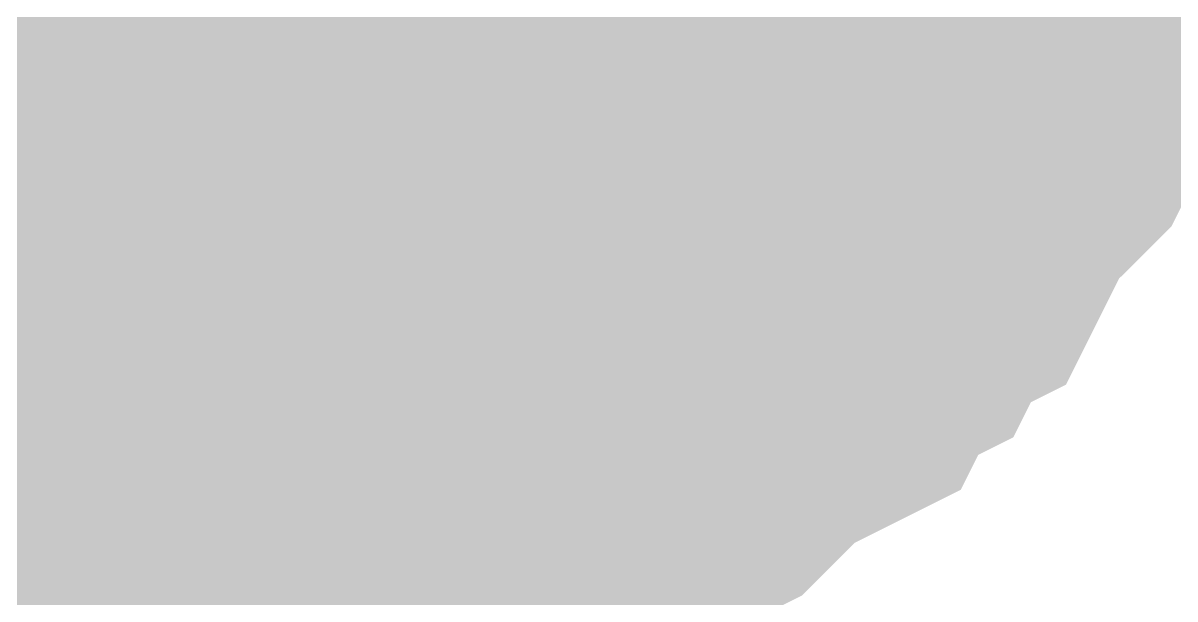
# Model space of a CAD drawing. Header units: inches. Extents: x 0 to 22.3, y 0 to 15.7.
# Drawn here: x 1.09385 to 1.12285, y 11.77669 to 11.7912 of the extents above; entities that cross this region are included whole.
import ezdxf

# ---------------------------------------------------------------- set-up
doc = ezdxf.new("R2010")
doc.units = ezdxf.units.IN
doc.header["$MEASUREMENT"] = 0
doc.layers.add('Sheet', color=255, linetype='Continuous')

msp = doc.modelspace()

# ---------------------------------------------------------------- linework, layer by layer
at = {"layer": 'Sheet'}
msp.add_lwpolyline([(1.09, 11.8, 0.02, 0.02, 1), (1.11, 11.8, 0.02, 0.02, 1)], format="xyseb", close=True, dxfattribs=at)
for points in [[(1.100236, 11.79931, 0.0118, 0.0118, 0), (1.100236, 11.699417, 0.0118, 0.0118, 0)], [(1.120128, 11.798426, 0.0118, 0.0118, 0), (1.120128, 11.7971, 0.0118, 0.0118, 0), (1.119686, 11.796216, 0.0118, 0.0118, 0), (1.119686, 11.795332, 0.0118, 0.0118, 0), (1.119686, 11.794448, 0.0118, 0.0118, 0), (1.119244, 11.793564, 0.0118, 0.0118, 0), (1.118802, 11.792238, 0.0118, 0.0118, 0), (1.118359, 11.791354, 0.0118, 0.0118, 0), (1.118359, 11.79047, 0.0118, 0.0118, 0), (1.117917, 11.789586, 0.0118, 0.0118, 0), (1.117475, 11.789144, 0.0118, 0.0118, 0), (1.116591, 11.78826, 0.0118, 0.0118, 0), (1.116149, 11.787376, 0.0118, 0.0118, 0), (1.115707, 11.786492, 0.0118, 0.0118, 0), (1.114823, 11.78605, 0.0118, 0.0118, 0), (1.114381, 11.785166, 0.0118, 0.0118, 0), (1.113497, 11.784724, 0.0118, 0.0118, 0), (1.113055, 11.78384, 0.0118, 0.0118, 0), (1.112171, 11.783398, 0.0118, 0.0118, 0), (1.111287, 11.782956, 0.0118, 0.0118, 0), (1.110403, 11.782072, 0.0118, 0.0118, 0), (1.109961, 11.78163, 0.0118, 0.0118, 0), (1.109077, 11.781188, 0.0118, 0.0118, 0), (1.108193, 11.781188, 0.0118, 0.0118, 0), (1.107309, 11.780746, 0.0118, 0.0118, 0), (1.105982, 11.780304, 0.0118, 0.0118, 0), (1.105098, 11.779862, 0.0118, 0.0118, 0), (1.104214, 11.779862, 0.0118, 0.0118, 0), (1.10333, 11.779862, 0.0118, 0.0118, 0), (1.102446, 11.77942, 0.0118, 0.0118, 0), (1.10112, 11.77942, 0.0118, 0.0118, 0), (1.100236, 11.77942, 0.0118, 0.0118, 0)], [(1.120128, 11.798426, 0.0118, 0.0118, 0), (1.120128, 11.7971, 0.0118, 0.0118, 0), (1.119686, 11.796216, 0.0118, 0.0118, 0), (1.119686, 11.795332, 0.0118, 0.0118, 0), (1.119686, 11.794448, 0.0118, 0.0118, 0), (1.119244, 11.793564, 0.0118, 0.0118, 0), (1.118802, 11.792238, 0.0118, 0.0118, 0), (1.118359, 11.791354, 0.0118, 0.0118, 0), (1.118359, 11.79047, 0.0118, 0.0118, 0), (1.117917, 11.789586, 0.0118, 0.0118, 0), (1.117475, 11.789144, 0.0118, 0.0118, 0), (1.116591, 11.78826, 0.0118, 0.0118, 0), (1.116149, 11.787376, 0.0118, 0.0118, 0), (1.115707, 11.786492, 0.0118, 0.0118, 0), (1.114823, 11.78605, 0.0118, 0.0118, 0), (1.114381, 11.785166, 0.0118, 0.0118, 0), (1.113497, 11.784724, 0.0118, 0.0118, 0), (1.113055, 11.78384, 0.0118, 0.0118, 0), (1.112171, 11.783398, 0.0118, 0.0118, 0), (1.111287, 11.782956, 0.0118, 0.0118, 0), (1.110403, 11.782072, 0.0118, 0.0118, 0), (1.109961, 11.78163, 0.0118, 0.0118, 0), (1.109077, 11.781188, 0.0118, 0.0118, 0), (1.108193, 11.781188, 0.0118, 0.0118, 0), (1.107309, 11.780746, 0.0118, 0.0118, 0), (1.105982, 11.780304, 0.0118, 0.0118, 0), (1.105098, 11.779862, 0.0118, 0.0118, 0), (1.104214, 11.779862, 0.0118, 0.0118, 0), (1.10333, 11.779862, 0.0118, 0.0118, 0), (1.102446, 11.77942, 0.0118, 0.0118, 0), (1.10112, 11.77942, 0.0118, 0.0118, 0), (1.100236, 11.77942, 0.0118, 0.0118, 0)], [(1.120128, 11.798426, 0.0118, 0.0118, 0), (1.120128, 11.7971, 0.0118, 0.0118, 0), (1.119686, 11.796216, 0.0118, 0.0118, 0), (1.119686, 11.795332, 0.0118, 0.0118, 0), (1.119686, 11.794448, 0.0118, 0.0118, 0), (1.119244, 11.793564, 0.0118, 0.0118, 0), (1.118802, 11.792238, 0.0118, 0.0118, 0), (1.118359, 11.791354, 0.0118, 0.0118, 0), (1.118359, 11.79047, 0.0118, 0.0118, 0), (1.117917, 11.789586, 0.0118, 0.0118, 0), (1.117475, 11.789144, 0.0118, 0.0118, 0), (1.116591, 11.78826, 0.0118, 0.0118, 0), (1.116149, 11.787376, 0.0118, 0.0118, 0), (1.115707, 11.786492, 0.0118, 0.0118, 0), (1.114823, 11.78605, 0.0118, 0.0118, 0), (1.114381, 11.785166, 0.0118, 0.0118, 0), (1.113497, 11.784724, 0.0118, 0.0118, 0), (1.113055, 11.78384, 0.0118, 0.0118, 0), (1.112171, 11.783398, 0.0118, 0.0118, 0), (1.111287, 11.782956, 0.0118, 0.0118, 0), (1.110403, 11.782072, 0.0118, 0.0118, 0), (1.109961, 11.78163, 0.0118, 0.0118, 0), (1.109077, 11.781188, 0.0118, 0.0118, 0), (1.108193, 11.781188, 0.0118, 0.0118, 0), (1.107309, 11.780746, 0.0118, 0.0118, 0), (1.105982, 11.780304, 0.0118, 0.0118, 0), (1.105098, 11.779862, 0.0118, 0.0118, 0), (1.104214, 11.779862, 0.0118, 0.0118, 0), (1.10333, 11.779862, 0.0118, 0.0118, 0), (1.102446, 11.77942, 0.0118, 0.0118, 0), (1.10112, 11.77942, 0.0118, 0.0118, 0), (1.100236, 11.77942, 0.0118, 0.0118, 0)], [(1.120128, 11.798426, 0.0118, 0.0118, 0), (1.120128, 11.7971, 0.0118, 0.0118, 0), (1.119686, 11.796216, 0.0118, 0.0118, 0), (1.119686, 11.795332, 0.0118, 0.0118, 0), (1.119686, 11.794448, 0.0118, 0.0118, 0), (1.119244, 11.793564, 0.0118, 0.0118, 0), (1.118802, 11.792238, 0.0118, 0.0118, 0), (1.118359, 11.791354, 0.0118, 0.0118, 0), (1.118359, 11.79047, 0.0118, 0.0118, 0), (1.117917, 11.789586, 0.0118, 0.0118, 0), (1.117475, 11.789144, 0.0118, 0.0118, 0), (1.116591, 11.78826, 0.0118, 0.0118, 0), (1.116149, 11.787376, 0.0118, 0.0118, 0), (1.115707, 11.786492, 0.0118, 0.0118, 0), (1.114823, 11.78605, 0.0118, 0.0118, 0), (1.114381, 11.785166, 0.0118, 0.0118, 0), (1.113497, 11.784724, 0.0118, 0.0118, 0), (1.113055, 11.78384, 0.0118, 0.0118, 0), (1.112171, 11.783398, 0.0118, 0.0118, 0), (1.111287, 11.782956, 0.0118, 0.0118, 0), (1.110403, 11.782072, 0.0118, 0.0118, 0), (1.109961, 11.78163, 0.0118, 0.0118, 0), (1.109077, 11.781188, 0.0118, 0.0118, 0), (1.108193, 11.781188, 0.0118, 0.0118, 0), (1.107309, 11.780746, 0.0118, 0.0118, 0), (1.105982, 11.780304, 0.0118, 0.0118, 0), (1.105098, 11.779862, 0.0118, 0.0118, 0), (1.104214, 11.779862, 0.0118, 0.0118, 0), (1.10333, 11.779862, 0.0118, 0.0118, 0), (1.102446, 11.77942, 0.0118, 0.0118, 0), (1.10112, 11.77942, 0.0118, 0.0118, 0), (1.100236, 11.77942, 0.0118, 0.0118, 0)], [(1.120128, 11.798426, 0.0118, 0.0118, 0), (1.120128, 11.7971, 0.0118, 0.0118, 0), (1.119686, 11.796216, 0.0118, 0.0118, 0), (1.119686, 11.795332, 0.0118, 0.0118, 0), (1.119686, 11.794448, 0.0118, 0.0118, 0), (1.119244, 11.793564, 0.0118, 0.0118, 0), (1.118802, 11.792238, 0.0118, 0.0118, 0), (1.118359, 11.791354, 0.0118, 0.0118, 0), (1.118359, 11.79047, 0.0118, 0.0118, 0), (1.117917, 11.789586, 0.0118, 0.0118, 0), (1.117475, 11.789144, 0.0118, 0.0118, 0), (1.116591, 11.78826, 0.0118, 0.0118, 0), (1.116149, 11.787376, 0.0118, 0.0118, 0), (1.115707, 11.786492, 0.0118, 0.0118, 0), (1.114823, 11.78605, 0.0118, 0.0118, 0), (1.114381, 11.785166, 0.0118, 0.0118, 0), (1.113497, 11.784724, 0.0118, 0.0118, 0), (1.113055, 11.78384, 0.0118, 0.0118, 0), (1.112171, 11.783398, 0.0118, 0.0118, 0), (1.111287, 11.782956, 0.0118, 0.0118, 0), (1.110403, 11.782072, 0.0118, 0.0118, 0), (1.109961, 11.78163, 0.0118, 0.0118, 0), (1.109077, 11.781188, 0.0118, 0.0118, 0), (1.108193, 11.781188, 0.0118, 0.0118, 0), (1.107309, 11.780746, 0.0118, 0.0118, 0), (1.105982, 11.780304, 0.0118, 0.0118, 0), (1.105098, 11.779862, 0.0118, 0.0118, 0), (1.104214, 11.779862, 0.0118, 0.0118, 0), (1.10333, 11.779862, 0.0118, 0.0118, 0), (1.102446, 11.77942, 0.0118, 0.0118, 0), (1.10112, 11.77942, 0.0118, 0.0118, 0), (1.100236, 11.77942, 0.0118, 0.0118, 0)], [(1.120128, 11.798426, 0.0118, 0.0118, 0), (1.120128, 11.7971, 0.0118, 0.0118, 0), (1.119686, 11.796216, 0.0118, 0.0118, 0), (1.119686, 11.795332, 0.0118, 0.0118, 0), (1.119686, 11.794448, 0.0118, 0.0118, 0), (1.119244, 11.793564, 0.0118, 0.0118, 0), (1.118802, 11.792238, 0.0118, 0.0118, 0), (1.118359, 11.791354, 0.0118, 0.0118, 0), (1.118359, 11.79047, 0.0118, 0.0118, 0), (1.117917, 11.789586, 0.0118, 0.0118, 0), (1.117475, 11.789144, 0.0118, 0.0118, 0), (1.116591, 11.78826, 0.0118, 0.0118, 0), (1.116149, 11.787376, 0.0118, 0.0118, 0), (1.115707, 11.786492, 0.0118, 0.0118, 0), (1.114823, 11.78605, 0.0118, 0.0118, 0), (1.114381, 11.785166, 0.0118, 0.0118, 0), (1.113497, 11.784724, 0.0118, 0.0118, 0), (1.113055, 11.78384, 0.0118, 0.0118, 0), (1.112171, 11.783398, 0.0118, 0.0118, 0), (1.111287, 11.782956, 0.0118, 0.0118, 0), (1.110403, 11.782072, 0.0118, 0.0118, 0), (1.109961, 11.78163, 0.0118, 0.0118, 0), (1.109077, 11.781188, 0.0118, 0.0118, 0), (1.108193, 11.781188, 0.0118, 0.0118, 0), (1.107309, 11.780746, 0.0118, 0.0118, 0), (1.105982, 11.780304, 0.0118, 0.0118, 0), (1.105098, 11.779862, 0.0118, 0.0118, 0), (1.104214, 11.779862, 0.0118, 0.0118, 0), (1.10333, 11.779862, 0.0118, 0.0118, 0), (1.102446, 11.77942, 0.0118, 0.0118, 0), (1.10112, 11.77942, 0.0118, 0.0118, 0), (1.100236, 11.77942, 0.0118, 0.0118, 0)], [(1.119244, 11.793564, 0.0039, 0.0039, 0), (1.118802, 11.792238, 0.0039, 0.0039, 0), (1.118359, 11.791354, 0.0039, 0.0039, 0), (1.118359, 11.79047, 0.0039, 0.0039, 0), (1.117917, 11.789586, 0.0039, 0.0039, 0), (1.117475, 11.789144, 0.0039, 0.0039, 0), (1.116591, 11.78826, 0.0039, 0.0039, 0), (1.116149, 11.787376, 0.0039, 0.0039, 0), (1.115707, 11.786492, 0.0039, 0.0039, 0), (1.114823, 11.78605, 0.0039, 0.0039, 0), (1.114381, 11.785166, 0.0039, 0.0039, 0), (1.113497, 11.784724, 0.0039, 0.0039, 0), (1.113055, 11.78384, 0.0039, 0.0039, 0), (1.112171, 11.783398, 0.0039, 0.0039, 0), (1.111287, 11.782956, 0.0039, 0.0039, 0), (1.110403, 11.782072, 0.0039, 0.0039, 0), (1.109961, 11.78163, 0.0039, 0.0039, 0), (1.109077, 11.781188, 0.0039, 0.0039, 0), (1.108193, 11.781188, 0.0039, 0.0039, 0), (1.107309, 11.780746, 0.0039, 0.0039, 0), (1.105982, 11.780304, 0.0039, 0.0039, 0), (1.105098, 11.779862, 0.0039, 0.0039, 0), (1.104214, 11.779862, 0.0039, 0.0039, 0), (1.10333, 11.779862, 0.0039, 0.0039, 0), (1.102446, 11.77942, 0.0039, 0.0039, 0), (1.10112, 11.77942, 0.0039, 0.0039, 0), (1.100236, 11.77942, 0.0039, 0.0039, 0)], [(1.119244, 11.793564, 0.0039, 0.0039, 0), (1.118802, 11.792238, 0.0039, 0.0039, 0), (1.118359, 11.791354, 0.0039, 0.0039, 0), (1.118359, 11.79047, 0.0039, 0.0039, 0), (1.117917, 11.789586, 0.0039, 0.0039, 0), (1.117475, 11.789144, 0.0039, 0.0039, 0), (1.116591, 11.78826, 0.0039, 0.0039, 0), (1.116149, 11.787376, 0.0039, 0.0039, 0), (1.115707, 11.786492, 0.0039, 0.0039, 0), (1.114823, 11.78605, 0.0039, 0.0039, 0), (1.114381, 11.785166, 0.0039, 0.0039, 0), (1.113497, 11.784724, 0.0039, 0.0039, 0), (1.113055, 11.78384, 0.0039, 0.0039, 0), (1.112171, 11.783398, 0.0039, 0.0039, 0), (1.111287, 11.782956, 0.0039, 0.0039, 0), (1.110403, 11.782072, 0.0039, 0.0039, 0), (1.109961, 11.78163, 0.0039, 0.0039, 0), (1.109077, 11.781188, 0.0039, 0.0039, 0), (1.108193, 11.781188, 0.0039, 0.0039, 0), (1.107309, 11.780746, 0.0039, 0.0039, 0), (1.105982, 11.780304, 0.0039, 0.0039, 0), (1.105098, 11.779862, 0.0039, 0.0039, 0), (1.104214, 11.779862, 0.0039, 0.0039, 0), (1.10333, 11.779862, 0.0039, 0.0039, 0), (1.102446, 11.77942, 0.0039, 0.0039, 0), (1.10112, 11.77942, 0.0039, 0.0039, 0), (1.100236, 11.77942, 0.0039, 0.0039, 0)], [(1.119244, 11.793564, 0.0039, 0.0039, 0), (1.118802, 11.792238, 0.0039, 0.0039, 0), (1.118359, 11.791354, 0.0039, 0.0039, 0), (1.118359, 11.79047, 0.0039, 0.0039, 0), (1.117917, 11.789586, 0.0039, 0.0039, 0), (1.117475, 11.789144, 0.0039, 0.0039, 0), (1.116591, 11.78826, 0.0039, 0.0039, 0), (1.116149, 11.787376, 0.0039, 0.0039, 0), (1.115707, 11.786492, 0.0039, 0.0039, 0), (1.114823, 11.78605, 0.0039, 0.0039, 0), (1.114381, 11.785166, 0.0039, 0.0039, 0), (1.113497, 11.784724, 0.0039, 0.0039, 0), (1.113055, 11.78384, 0.0039, 0.0039, 0), (1.112171, 11.783398, 0.0039, 0.0039, 0), (1.111287, 11.782956, 0.0039, 0.0039, 0), (1.110403, 11.782072, 0.0039, 0.0039, 0), (1.109961, 11.78163, 0.0039, 0.0039, 0), (1.109077, 11.781188, 0.0039, 0.0039, 0), (1.108193, 11.781188, 0.0039, 0.0039, 0), (1.107309, 11.780746, 0.0039, 0.0039, 0), (1.105982, 11.780304, 0.0039, 0.0039, 0), (1.105098, 11.779862, 0.0039, 0.0039, 0), (1.104214, 11.779862, 0.0039, 0.0039, 0), (1.10333, 11.779862, 0.0039, 0.0039, 0), (1.102446, 11.77942, 0.0039, 0.0039, 0), (1.10112, 11.77942, 0.0039, 0.0039, 0), (1.100236, 11.77942, 0.0039, 0.0039, 0)], [(1.119244, 11.793564, 0.0039, 0.0039, 0), (1.118802, 11.792238, 0.0039, 0.0039, 0), (1.118359, 11.791354, 0.0039, 0.0039, 0), (1.118359, 11.79047, 0.0039, 0.0039, 0), (1.117917, 11.789586, 0.0039, 0.0039, 0), (1.117475, 11.789144, 0.0039, 0.0039, 0), (1.116591, 11.78826, 0.0039, 0.0039, 0), (1.116149, 11.787376, 0.0039, 0.0039, 0), (1.115707, 11.786492, 0.0039, 0.0039, 0), (1.114823, 11.78605, 0.0039, 0.0039, 0), (1.114381, 11.785166, 0.0039, 0.0039, 0), (1.113497, 11.784724, 0.0039, 0.0039, 0), (1.113055, 11.78384, 0.0039, 0.0039, 0), (1.112171, 11.783398, 0.0039, 0.0039, 0), (1.111287, 11.782956, 0.0039, 0.0039, 0), (1.110403, 11.782072, 0.0039, 0.0039, 0), (1.109961, 11.78163, 0.0039, 0.0039, 0), (1.109077, 11.781188, 0.0039, 0.0039, 0), (1.108193, 11.781188, 0.0039, 0.0039, 0), (1.107309, 11.780746, 0.0039, 0.0039, 0), (1.105982, 11.780304, 0.0039, 0.0039, 0), (1.105098, 11.779862, 0.0039, 0.0039, 0), (1.104214, 11.779862, 0.0039, 0.0039, 0), (1.10333, 11.779862, 0.0039, 0.0039, 0), (1.102446, 11.77942, 0.0039, 0.0039, 0), (1.10112, 11.77942, 0.0039, 0.0039, 0), (1.100236, 11.77942, 0.0039, 0.0039, 0)], [(1.119244, 11.793564, 0.0039, 0.0039, 0), (1.118802, 11.792238, 0.0039, 0.0039, 0), (1.118359, 11.791354, 0.0039, 0.0039, 0), (1.118359, 11.79047, 0.0039, 0.0039, 0), (1.117917, 11.789586, 0.0039, 0.0039, 0), (1.117475, 11.789144, 0.0039, 0.0039, 0), (1.116591, 11.78826, 0.0039, 0.0039, 0), (1.116149, 11.787376, 0.0039, 0.0039, 0), (1.115707, 11.786492, 0.0039, 0.0039, 0), (1.114823, 11.78605, 0.0039, 0.0039, 0), (1.114381, 11.785166, 0.0039, 0.0039, 0), (1.113497, 11.784724, 0.0039, 0.0039, 0), (1.113055, 11.78384, 0.0039, 0.0039, 0), (1.112171, 11.783398, 0.0039, 0.0039, 0), (1.111287, 11.782956, 0.0039, 0.0039, 0), (1.110403, 11.782072, 0.0039, 0.0039, 0), (1.109961, 11.78163, 0.0039, 0.0039, 0), (1.109077, 11.781188, 0.0039, 0.0039, 0), (1.108193, 11.781188, 0.0039, 0.0039, 0), (1.107309, 11.780746, 0.0039, 0.0039, 0), (1.105982, 11.780304, 0.0039, 0.0039, 0), (1.105098, 11.779862, 0.0039, 0.0039, 0), (1.104214, 11.779862, 0.0039, 0.0039, 0), (1.10333, 11.779862, 0.0039, 0.0039, 0), (1.102446, 11.77942, 0.0039, 0.0039, 0), (1.10112, 11.77942, 0.0039, 0.0039, 0), (1.100236, 11.77942, 0.0039, 0.0039, 0)], [(1.119244, 11.793564, 0.0039, 0.0039, 0), (1.118802, 11.792238, 0.0039, 0.0039, 0), (1.118359, 11.791354, 0.0039, 0.0039, 0), (1.118359, 11.79047, 0.0039, 0.0039, 0), (1.117917, 11.789586, 0.0039, 0.0039, 0), (1.117475, 11.789144, 0.0039, 0.0039, 0), (1.116591, 11.78826, 0.0039, 0.0039, 0), (1.116149, 11.787376, 0.0039, 0.0039, 0), (1.115707, 11.786492, 0.0039, 0.0039, 0), (1.114823, 11.78605, 0.0039, 0.0039, 0), (1.114381, 11.785166, 0.0039, 0.0039, 0), (1.113497, 11.784724, 0.0039, 0.0039, 0), (1.113055, 11.78384, 0.0039, 0.0039, 0), (1.112171, 11.783398, 0.0039, 0.0039, 0), (1.111287, 11.782956, 0.0039, 0.0039, 0), (1.110403, 11.782072, 0.0039, 0.0039, 0), (1.109961, 11.78163, 0.0039, 0.0039, 0), (1.109077, 11.781188, 0.0039, 0.0039, 0), (1.108193, 11.781188, 0.0039, 0.0039, 0), (1.107309, 11.780746, 0.0039, 0.0039, 0), (1.105982, 11.780304, 0.0039, 0.0039, 0), (1.105098, 11.779862, 0.0039, 0.0039, 0), (1.104214, 11.779862, 0.0039, 0.0039, 0), (1.10333, 11.779862, 0.0039, 0.0039, 0), (1.102446, 11.77942, 0.0039, 0.0039, 0), (1.10112, 11.77942, 0.0039, 0.0039, 0), (1.100236, 11.77942, 0.0039, 0.0039, 0)], [(1.100236, 11.77942, 0.0118, 0.0118, 0), (1.099352, 11.77942, 0.0118, 0.0118, 0), (1.098026, 11.77942, 0.0118, 0.0118, 0), (1.097142, 11.779862, 0.0118, 0.0118, 0), (1.096258, 11.779862, 0.0118, 0.0118, 0), (1.095373, 11.779862, 0.0118, 0.0118, 0), (1.094489, 11.780304, 0.0118, 0.0118, 0), (1.093163, 11.780746, 0.0118, 0.0118, 0), (1.092279, 11.781188, 0.0118, 0.0118, 0), (1.091395, 11.781188, 0.0118, 0.0118, 0), (1.090511, 11.78163, 0.0118, 0.0118, 0), (1.090069, 11.782072, 0.0118, 0.0118, 0), (1.089185, 11.782956, 0.0118, 0.0118, 0), (1.088301, 11.783398, 0.0118, 0.0118, 0), (1.087417, 11.78384, 0.0118, 0.0118, 0)], [(1.100236, 11.77942, 0.0118, 0.0118, 0), (1.099352, 11.77942, 0.0118, 0.0118, 0), (1.098026, 11.77942, 0.0118, 0.0118, 0), (1.097142, 11.779862, 0.0118, 0.0118, 0), (1.096258, 11.779862, 0.0118, 0.0118, 0), (1.095373, 11.779862, 0.0118, 0.0118, 0), (1.094489, 11.780304, 0.0118, 0.0118, 0), (1.093163, 11.780746, 0.0118, 0.0118, 0), (1.092279, 11.781188, 0.0118, 0.0118, 0), (1.091395, 11.781188, 0.0118, 0.0118, 0), (1.090511, 11.78163, 0.0118, 0.0118, 0), (1.090069, 11.782072, 0.0118, 0.0118, 0), (1.089185, 11.782956, 0.0118, 0.0118, 0), (1.088301, 11.783398, 0.0118, 0.0118, 0), (1.087417, 11.78384, 0.0118, 0.0118, 0)], [(1.100236, 11.77942, 0.0118, 0.0118, 0), (1.099352, 11.77942, 0.0118, 0.0118, 0), (1.098026, 11.77942, 0.0118, 0.0118, 0), (1.097142, 11.779862, 0.0118, 0.0118, 0), (1.096258, 11.779862, 0.0118, 0.0118, 0), (1.095373, 11.779862, 0.0118, 0.0118, 0), (1.094489, 11.780304, 0.0118, 0.0118, 0), (1.093163, 11.780746, 0.0118, 0.0118, 0), (1.092279, 11.781188, 0.0118, 0.0118, 0), (1.091395, 11.781188, 0.0118, 0.0118, 0), (1.090511, 11.78163, 0.0118, 0.0118, 0), (1.090069, 11.782072, 0.0118, 0.0118, 0), (1.089185, 11.782956, 0.0118, 0.0118, 0), (1.088301, 11.783398, 0.0118, 0.0118, 0), (1.087417, 11.78384, 0.0118, 0.0118, 0)], [(1.100236, 11.77942, 0.0118, 0.0118, 0), (1.099352, 11.77942, 0.0118, 0.0118, 0), (1.098026, 11.77942, 0.0118, 0.0118, 0), (1.097142, 11.779862, 0.0118, 0.0118, 0), (1.096258, 11.779862, 0.0118, 0.0118, 0), (1.095373, 11.779862, 0.0118, 0.0118, 0), (1.094489, 11.780304, 0.0118, 0.0118, 0), (1.093163, 11.780746, 0.0118, 0.0118, 0), (1.092279, 11.781188, 0.0118, 0.0118, 0), (1.091395, 11.781188, 0.0118, 0.0118, 0), (1.090511, 11.78163, 0.0118, 0.0118, 0), (1.090069, 11.782072, 0.0118, 0.0118, 0), (1.089185, 11.782956, 0.0118, 0.0118, 0), (1.088301, 11.783398, 0.0118, 0.0118, 0), (1.087417, 11.78384, 0.0118, 0.0118, 0)], [(1.100236, 11.77942, 0.0118, 0.0118, 0), (1.099352, 11.77942, 0.0118, 0.0118, 0), (1.098026, 11.77942, 0.0118, 0.0118, 0), (1.097142, 11.779862, 0.0118, 0.0118, 0), (1.096258, 11.779862, 0.0118, 0.0118, 0), (1.095373, 11.779862, 0.0118, 0.0118, 0), (1.094489, 11.780304, 0.0118, 0.0118, 0), (1.093163, 11.780746, 0.0118, 0.0118, 0), (1.092279, 11.781188, 0.0118, 0.0118, 0), (1.091395, 11.781188, 0.0118, 0.0118, 0), (1.090511, 11.78163, 0.0118, 0.0118, 0), (1.090069, 11.782072, 0.0118, 0.0118, 0), (1.089185, 11.782956, 0.0118, 0.0118, 0), (1.088301, 11.783398, 0.0118, 0.0118, 0), (1.087417, 11.78384, 0.0118, 0.0118, 0)], [(1.100236, 11.77942, 0.0118, 0.0118, 0), (1.099352, 11.77942, 0.0118, 0.0118, 0), (1.098026, 11.77942, 0.0118, 0.0118, 0), (1.097142, 11.779862, 0.0118, 0.0118, 0), (1.096258, 11.779862, 0.0118, 0.0118, 0), (1.095373, 11.779862, 0.0118, 0.0118, 0), (1.094489, 11.780304, 0.0118, 0.0118, 0), (1.093163, 11.780746, 0.0118, 0.0118, 0), (1.092279, 11.781188, 0.0118, 0.0118, 0), (1.091395, 11.781188, 0.0118, 0.0118, 0), (1.090511, 11.78163, 0.0118, 0.0118, 0), (1.090069, 11.782072, 0.0118, 0.0118, 0), (1.089185, 11.782956, 0.0118, 0.0118, 0), (1.088301, 11.783398, 0.0118, 0.0118, 0), (1.087417, 11.78384, 0.0118, 0.0118, 0)], [(1.100236, 11.77942, 0.0039, 0.0039, 0), (1.099352, 11.77942, 0.0039, 0.0039, 0), (1.098026, 11.77942, 0.0039, 0.0039, 0), (1.097142, 11.779862, 0.0039, 0.0039, 0), (1.096258, 11.779862, 0.0039, 0.0039, 0), (1.095373, 11.779862, 0.0039, 0.0039, 0), (1.094489, 11.780304, 0.0039, 0.0039, 0), (1.093163, 11.780746, 0.0039, 0.0039, 0), (1.092279, 11.781188, 0.0039, 0.0039, 0), (1.091395, 11.781188, 0.0039, 0.0039, 0)], [(1.100236, 11.77942, 0.0039, 0.0039, 0), (1.099352, 11.77942, 0.0039, 0.0039, 0), (1.098026, 11.77942, 0.0039, 0.0039, 0), (1.097142, 11.779862, 0.0039, 0.0039, 0), (1.096258, 11.779862, 0.0039, 0.0039, 0), (1.095373, 11.779862, 0.0039, 0.0039, 0), (1.094489, 11.780304, 0.0039, 0.0039, 0), (1.093163, 11.780746, 0.0039, 0.0039, 0), (1.092279, 11.781188, 0.0039, 0.0039, 0), (1.091395, 11.781188, 0.0039, 0.0039, 0)], [(1.100236, 11.77942, 0.0039, 0.0039, 0), (1.099352, 11.77942, 0.0039, 0.0039, 0), (1.098026, 11.77942, 0.0039, 0.0039, 0), (1.097142, 11.779862, 0.0039, 0.0039, 0), (1.096258, 11.779862, 0.0039, 0.0039, 0), (1.095373, 11.779862, 0.0039, 0.0039, 0), (1.094489, 11.780304, 0.0039, 0.0039, 0), (1.093163, 11.780746, 0.0039, 0.0039, 0), (1.092279, 11.781188, 0.0039, 0.0039, 0), (1.091395, 11.781188, 0.0039, 0.0039, 0)], [(1.100236, 11.77942, 0.0039, 0.0039, 0), (1.099352, 11.77942, 0.0039, 0.0039, 0), (1.098026, 11.77942, 0.0039, 0.0039, 0), (1.097142, 11.779862, 0.0039, 0.0039, 0), (1.096258, 11.779862, 0.0039, 0.0039, 0), (1.095373, 11.779862, 0.0039, 0.0039, 0), (1.094489, 11.780304, 0.0039, 0.0039, 0), (1.093163, 11.780746, 0.0039, 0.0039, 0), (1.092279, 11.781188, 0.0039, 0.0039, 0), (1.091395, 11.781188, 0.0039, 0.0039, 0)], [(1.100236, 11.77942, 0.0039, 0.0039, 0), (1.099352, 11.77942, 0.0039, 0.0039, 0), (1.098026, 11.77942, 0.0039, 0.0039, 0), (1.097142, 11.779862, 0.0039, 0.0039, 0), (1.096258, 11.779862, 0.0039, 0.0039, 0), (1.095373, 11.779862, 0.0039, 0.0039, 0), (1.094489, 11.780304, 0.0039, 0.0039, 0), (1.093163, 11.780746, 0.0039, 0.0039, 0), (1.092279, 11.781188, 0.0039, 0.0039, 0), (1.091395, 11.781188, 0.0039, 0.0039, 0)], [(1.100236, 11.77942, 0.0039, 0.0039, 0), (1.099352, 11.77942, 0.0039, 0.0039, 0), (1.098026, 11.77942, 0.0039, 0.0039, 0), (1.097142, 11.779862, 0.0039, 0.0039, 0), (1.096258, 11.779862, 0.0039, 0.0039, 0), (1.095373, 11.779862, 0.0039, 0.0039, 0), (1.094489, 11.780304, 0.0039, 0.0039, 0), (1.093163, 11.780746, 0.0039, 0.0039, 0), (1.092279, 11.781188, 0.0039, 0.0039, 0), (1.091395, 11.781188, 0.0039, 0.0039, 0)]]:
    msp.add_lwpolyline(points, format="xyseb", dxfattribs=at)

doc.saveas('drawing.dxf')
